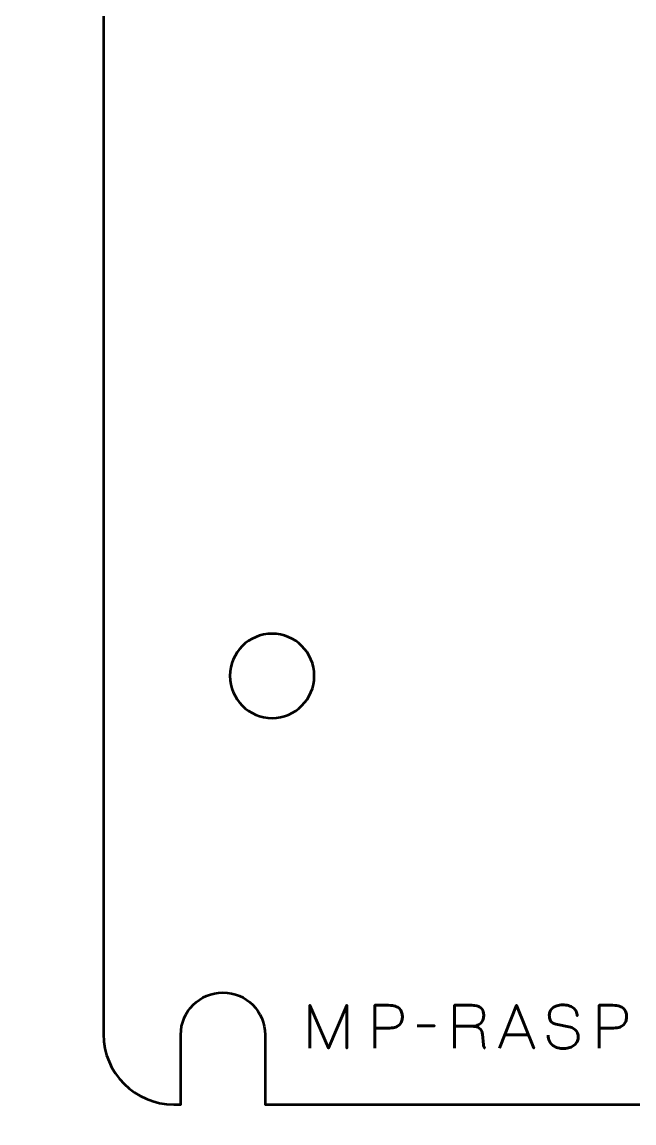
# Model space of a CAD drawing. Header units: centimetres. Extents: x -21 to 0, y -29.7 to 0.
# Drawn here: x -8.73 to -4.37, y -24.33 to -16.5 of the extents above; entities that cross this region are included whole.
import ezdxf

# ---------------------------------------------------------------- set-up
doc = ezdxf.new("R2010")
doc.units = ezdxf.units.CM
doc.header["$MEASUREMENT"] = 0
doc.layers.add('Layer 1', color=7, linetype='Continuous')

msp = doc.modelspace()

# ---------------------------------------------------------------- linework, layer by layer
at = {"layer": 'Layer 1', "color": 1, "lineweight": 53}
msp.add_open_spline([(-21.00003, -29.19995), (-21.00003, -29.19995), (-21.00003, -5.29992), (-21.00003, -5.29992), (-21.00003, -5.29992), (-21.00003, -5.21709), (-20.93286, -5.14992), (-20.85003, -5.14992), (-20.85003, -5.14992), (-20.7672, -5.14992), (-20.70003, -5.08275), (-20.70003, -4.99992), (-20.70003, -4.99992), (-20.70003, -4.91709), (-20.7672, -4.84992), (-20.85003, -4.84992), (-20.85003, -4.84992), (-20.93286, -4.84992), (-21.00003, -4.78275), (-21.00003, -4.69992), (-21.00003, -4.69992), (-21.00003, -4.61709), (-20.93286, -4.54992), (-20.85003, -4.54992), (-20.85003, -4.54992), (-20.7672, -4.54992), (-20.70003, -4.48275), (-20.70003, -4.39992), (-20.70003, -4.39992), (-20.70003, -4.31709), (-20.7672, -4.24992), (-20.85003, -4.24992), (-20.85003, -4.24992), (-20.93286, -4.24992), (-21.00003, -4.18275), (-21.00003, -4.09992), (-21.00003, -4.09992), (-21.00003, -4.01709), (-20.93286, -3.94992), (-20.85003, -3.94992), (-20.85003, -3.94992), (-20.7672, -3.94992), (-20.70003, -3.88275), (-20.70003, -3.79992), (-20.70003, -3.79992), (-20.70003, -3.71709), (-20.7672, -3.64992), (-20.85003, -3.64992), (-20.85003, -3.64992), (-20.93286, -3.64992), (-21.00003, -3.58275), (-21.00003, -3.49992), (-21.00003, -3.49992), (-21.00003, -3.41709), (-20.93286, -3.34992), (-20.85003, -3.34992), (-20.85003, -3.34992), (-20.7672, -3.34992), (-20.70003, -3.28275), (-20.70003, -3.19992), (-20.70003, -3.19992), (-20.70003, -3.11709), (-20.7672, -3.04992), (-20.85003, -3.04992), (-20.85003, -3.04992), (-20.93286, -3.04992), (-21.00003, -2.98275), (-21.00003, -2.89992), (-21.00003, -2.89992), (-21.00003, -2.81709), (-20.93286, -2.74992), (-20.85003, -2.74992), (-20.85003, -2.74992), (-20.7672, -2.74992), (-20.70003, -2.68275), (-20.70003, -2.59992), (-20.70003, -2.59992), (-20.70003, -2.51709), (-20.7672, -2.44992), (-20.85003, -2.44992), (-20.85003, -2.44992), (-20.93286, -2.44992), (-21.00003, -2.38275), (-21.00003, -2.29992), (-21.00003, -2.29992), (-21.00003, -2.21709), (-20.93286, -2.14992), (-20.85003, -2.14992), (-20.85003, -2.14992), (-20.7672, -2.14992), (-20.70003, -2.08275), (-20.70003, -1.99992), (-20.70003, -1.99992), (-20.70003, -1.91709), (-20.7672, -1.84992), (-20.85003, -1.84992), (-20.85003, -1.84992), (-20.93286, -1.84992), (-21.00003, -1.78275), (-21.00003, -1.69992), (-21.00003, -1.69992), (-21.00003, -1.61709), (-20.93286, -1.54992), (-20.85003, -1.54992), (-20.85003, -1.54992), (-20.7672, -1.54992), (-20.70003, -1.48275), (-20.70003, -1.39992), (-20.70003, -1.39992), (-20.70003, -1.31709), (-20.7672, -1.24992), (-20.85003, -1.24992), (-20.85003, -1.24992), (-20.93286, -1.24992), (-21.00003, -1.18275), (-21.00003, -1.09992), (-21.00003, -1.09992), (-21.00003, -1.09992), (-21.00003, -0.49992), (-21.00003, -0.49992), (-21.00003, -0.49992), (-21.00003, -0.22295), (-20.77694, 0.00004), (-20.49994, 0.00004), (-20.49994, 0.00004), (-20.49994, 0.00004), (-0.50008, 0.00004), (-0.50008, 0.00004), (-0.50008, 0.00004), (-0.22294, 0.00004), (0.00002, -0.22295), (0.00002, -0.49992), (0.00002, -0.49992), (0.00002, -0.49992), (0.00002, -29.19995), (0.00002, -29.19995), (0.00002, -29.19995), (0.00002, -29.47695), (-0.22294, -29.70004), (-0.50008, -29.70004), (-0.50008, -29.70004), (-0.50008, -29.70004), (-20.49994, -29.70004), (-20.49994, -29.70004), (-20.49994, -29.70004), (-20.77694, -29.70004), (-21.00003, -29.47695), (-21.00003, -29.19995)], degree=3, knots=[0, 0, 0, 0, 0.027027, 0.027027, 0.027027, 0.027027, 0.0540541, 0.0540541, 0.0540541, 0.0540541, 0.0810811, 0.0810811, 0.0810811, 0.0810811, 0.1081081, 0.1081081, 0.1081081, 0.1081081, 0.1351351, 0.1351351, 0.1351351, 0.1351351, 0.1621622, 0.1621622, 0.1621622, 0.1621622, 0.1891892, 0.1891892, 0.1891892, 0.1891892, 0.2162162, 0.2162162, 0.2162162, 0.2162162, 0.2432432, 0.2432432, 0.2432432, 0.2432432, 0.2702703, 0.2702703, 0.2702703, 0.2702703, 0.2972973, 0.2972973, 0.2972973, 0.2972973, 0.3243243, 0.3243243, 0.3243243, 0.3243243, 0.3513514, 0.3513514, 0.3513514, 0.3513514, 0.3783784, 0.3783784, 0.3783784, 0.3783784, 0.4054054, 0.4054054, 0.4054054, 0.4054054, 0.4324324, 0.4324324, 0.4324324, 0.4324324, 0.4594595, 0.4594595, 0.4594595, 0.4594595, 0.4864865, 0.4864865, 0.4864865, 0.4864865, 0.5135135, 0.5135135, 0.5135135, 0.5135135, 0.5405405, 0.5405405, 0.5405405, 0.5405405, 0.5675676, 0.5675676, 0.5675676, 0.5675676, 0.5945946, 0.5945946, 0.5945946, 0.5945946, 0.6216216, 0.6216216, 0.6216216, 0.6216216, 0.6486486, 0.6486486, 0.6486486, 0.6486486, 0.6756757, 0.6756757, 0.6756757, 0.6756757, 0.7027027, 0.7027027, 0.7027027, 0.7027027, 0.7297297, 0.7297297, 0.7297297, 0.7297297, 0.7567568, 0.7567568, 0.7567568, 0.7567568, 0.7837838, 0.7837838, 0.7837838, 0.7837838, 0.8108108, 0.8108108, 0.8108108, 0.8108108, 0.8378378, 0.8378378, 0.8378378, 0.8378378, 0.8648649, 0.8648649, 0.8648649, 0.8648649, 0.8918919, 0.8918919, 0.8918919, 0.8918919, 0.9189189, 0.9189189, 0.9189189, 0.9189189, 0.9459459, 0.9459459, 0.9459459, 0.9459459, 0.972973, 0.972973, 0.972973, 0.972973, 1, 1, 1, 1], dxfattribs=at)
at = {"layer": 'Layer 1', "color": 3, "lineweight": 53}
msp.add_open_spline([(-8.15, -15.60004), (-8.15, -15.60004), (-8.15, -13.39994), (-8.15, -13.39994), (-8.15, -13.39994), (-8.15, -13.12295), (-7.92691, -12.89999), (-7.64991, -12.89999), (-7.64991, -12.89999), (-7.64991, -12.89999), (-1.34994, -12.89999), (-1.34994, -12.89999), (-1.34994, -12.89999), (-1.07297, -12.89999), (-0.84998, -13.12295), (-0.84998, -13.39994), (-0.84998, -13.39994), (-0.84998, -13.39994), (-0.84998, -23.69991), (-0.84998, -23.69991), (-0.84998, -23.69991), (-0.84998, -23.97691), (-1.07297, -24.20001), (-1.34994, -24.20001), (-1.34994, -24.20001), (-1.34994, -24.20001), (-1.39997, -24.20001), (-1.39997, -24.20001), (-1.39997, -24.20001), (-1.39997, -24.20001), (-1.39997, -23.69634), (-1.39997, -23.69634), (-1.39997, -23.69634), (-1.39997, -23.53069), (-1.53432, -23.39634), (-1.69998, -23.39634), (-1.69998, -23.39634), (-1.86563, -23.39634), (-1.99997, -23.53069), (-1.99997, -23.69634), (-1.99997, -23.69634), (-1.99997, -23.69634), (-1.99997, -24.20001), (-1.99997, -24.20001), (-1.99997, -24.20001), (-1.99997, -24.20001), (-7.00001, -24.20001), (-7.00001, -24.20001), (-7.00001, -24.20001), (-7.00001, -24.20001), (-7.00001, -23.70382), (-7.00001, -23.70382), (-7.00001, -23.70382), (-7.00001, -23.53817), (-7.13436, -23.40382), (-7.30002, -23.40382), (-7.30002, -23.40382), (-7.46567, -23.40382), (-7.60001, -23.53817), (-7.60001, -23.70382), (-7.60001, -23.70382), (-7.60001, -23.70382), (-7.60001, -24.20001), (-7.60001, -24.20001), (-7.60001, -24.20001), (-7.60001, -24.20001), (-7.64991, -24.20001), (-7.64991, -24.20001), (-7.64991, -24.20001), (-7.92691, -24.20001), (-8.15, -23.97691), (-8.15, -23.69991), (-8.15, -23.69991), (-8.15, -23.69991), (-8.15, -17.00004), (-8.15, -17.00004), (-8.15, -17.00004), (-8.15, -17.00004), (-8.15, -15.60004), (-8.15, -15.60004)], degree=3, knots=[0, 0, 0, 0, 0.05, 0.05, 0.05, 0.05, 0.1, 0.1, 0.1, 0.1, 0.15, 0.15, 0.15, 0.15, 0.2, 0.2, 0.2, 0.2, 0.25, 0.25, 0.25, 0.25, 0.3, 0.3, 0.3, 0.3, 0.35, 0.35, 0.35, 0.35, 0.4, 0.4, 0.4, 0.4, 0.45, 0.45, 0.45, 0.45, 0.5, 0.5, 0.5, 0.5, 0.55, 0.55, 0.55, 0.55, 0.6, 0.6, 0.6, 0.6, 0.65, 0.65, 0.65, 0.65, 0.7, 0.7, 0.7, 0.7, 0.75, 0.75, 0.75, 0.75, 0.8, 0.8, 0.8, 0.8, 0.85, 0.85, 0.85, 0.85, 0.9, 0.9, 0.9, 0.9, 0.95, 0.95, 0.95, 0.95, 1, 1, 1, 1], dxfattribs=at)
at = {"layer": 'Layer 1', "lineweight": 53}
msp.add_open_spline([(-6.64999, -21.15), (-6.64999, -21.31566), (-6.78433, -21.45), (-6.94999, -21.45), (-6.94999, -21.45), (-7.11565, -21.45), (-7.24999, -21.31566), (-7.24999, -21.15), (-7.24999, -21.15), (-7.24999, -20.98434), (-7.11565, -20.85), (-6.94999, -20.85), (-6.94999, -20.85), (-6.78433, -20.85), (-6.64999, -20.98434), (-6.64999, -21.15)], degree=3, knots=[0, 0, 0, 0, 0.25, 0.25, 0.25, 0.25, 0.5, 0.5, 0.5, 0.5, 0.75, 0.75, 0.75, 0.75, 1, 1, 1, 1], dxfattribs=at)
at = {"layer": 'Layer 1', "color": 5, "lineweight": 53}
for points, knots in [([(-6.68098, -23.79968), (-6.68098, -23.79968), (-6.68098, -23.49446), (-6.68098, -23.49446), (-6.68098, -23.49446), (-6.68098, -23.49446), (-6.54975, -23.79968), (-6.54975, -23.79968), (-6.54975, -23.79968), (-6.54975, -23.79968), (-6.41809, -23.49446), (-6.41809, -23.49446), (-6.41809, -23.49446), (-6.41809, -23.49446), (-6.41809, -23.79968), (-6.41809, -23.79968), (-6.41809, -23.79968), (-6.41809, -23.79968), (-6.41809, -23.49446), (-6.41809, -23.49446), (-6.41809, -23.49446), (-6.41809, -23.49446), (-6.54975, -23.79968), (-6.54975, -23.79968), (-6.54975, -23.79968), (-6.54975, -23.79968), (-6.68098, -23.49446), (-6.68098, -23.49446), (-6.68098, -23.49446), (-6.68098, -23.49446), (-6.68098, -23.79968), (-6.68098, -23.79968)], [0, 0, 0, 0, 0.125, 0.125, 0.125, 0.125, 0.25, 0.25, 0.25, 0.25, 0.375, 0.375, 0.375, 0.375, 0.5, 0.5, 0.5, 0.5, 0.625, 0.625, 0.625, 0.625, 0.75, 0.75, 0.75, 0.75, 0.875, 0.875, 0.875, 0.875, 1, 1, 1, 1]), ([(-6.21828, -23.79968), (-6.21828, -23.79968), (-6.21828, -23.49446), (-6.21828, -23.49446), (-6.21828, -23.49446), (-6.21828, -23.49446), (-6.12091, -23.49446), (-6.12091, -23.49446), (-6.12091, -23.49446), (-6.10144, -23.49453), (-6.08543, -23.49672), (-6.0728, -23.50095), (-6.0728, -23.50095), (-6.06024, -23.50511), (-6.05036, -23.5109), (-6.04323, -23.51824), (-6.04323, -23.51824), (-6.03611, -23.5255), (-6.03103, -23.53383), (-6.02792, -23.54321), (-6.02792, -23.54321), (-6.02489, -23.5526), (-6.02313, -23.5624), (-6.0227, -23.57278), (-6.0227, -23.57278), (-6.02221, -23.58315), (-6.02341, -23.59331), (-6.02623, -23.60318), (-6.02623, -23.60318), (-6.02912, -23.61306), (-6.03399, -23.62202), (-6.04098, -23.63007), (-6.04098, -23.63007), (-6.04789, -23.63811), (-6.05727, -23.64453), (-6.06906, -23.64926), (-6.06906, -23.64926), (-6.08084, -23.65405), (-6.09544, -23.65645), (-6.11287, -23.65659), (-6.11287, -23.65659), (-6.11287, -23.65659), (-6.21828, -23.65659), (-6.21828, -23.65659), (-6.21828, -23.65659), (-6.21828, -23.65659), (-6.11287, -23.65659), (-6.11287, -23.65659), (-6.11287, -23.65659), (-6.0958, -23.65645), (-6.08133, -23.65405), (-6.06962, -23.64926), (-6.06962, -23.64926), (-6.05784, -23.64453), (-6.04845, -23.63811), (-6.0414, -23.63007), (-6.0414, -23.63007), (-6.03441, -23.62202), (-6.0294, -23.61306), (-6.02644, -23.60318), (-6.02644, -23.60318), (-6.02348, -23.59331), (-6.02221, -23.58315), (-6.0227, -23.57278), (-6.0227, -23.57278), (-6.02313, -23.5624), (-6.02489, -23.5526), (-6.02806, -23.54321), (-6.02806, -23.54321), (-6.03117, -23.53383), (-6.03639, -23.5255), (-6.04352, -23.51824), (-6.04352, -23.51824), (-6.05071, -23.5109), (-6.06059, -23.50511), (-6.07315, -23.50095), (-6.07315, -23.50095), (-6.08578, -23.49672), (-6.10165, -23.49453), (-6.12091, -23.49446), (-6.12091, -23.49446), (-6.12091, -23.49446), (-6.21828, -23.49446), (-6.21828, -23.49446), (-6.21828, -23.49446), (-6.21828, -23.49446), (-6.21828, -23.79968), (-6.21828, -23.79968)], [0, 0, 0, 0, 0.0454545, 0.0454545, 0.0454545, 0.0454545, 0.0909091, 0.0909091, 0.0909091, 0.0909091, 0.1363636, 0.1363636, 0.1363636, 0.1363636, 0.1818182, 0.1818182, 0.1818182, 0.1818182, 0.2272727, 0.2272727, 0.2272727, 0.2272727, 0.2727273, 0.2727273, 0.2727273, 0.2727273, 0.3181818, 0.3181818, 0.3181818, 0.3181818, 0.3636364, 0.3636364, 0.3636364, 0.3636364, 0.4090909, 0.4090909, 0.4090909, 0.4090909, 0.4545455, 0.4545455, 0.4545455, 0.4545455, 0.5, 0.5, 0.5, 0.5, 0.5454545, 0.5454545, 0.5454545, 0.5454545, 0.5909091, 0.5909091, 0.5909091, 0.5909091, 0.6363636, 0.6363636, 0.6363636, 0.6363636, 0.6818182, 0.6818182, 0.6818182, 0.6818182, 0.7272727, 0.7272727, 0.7272727, 0.7272727, 0.7727273, 0.7727273, 0.7727273, 0.7727273, 0.8181818, 0.8181818, 0.8181818, 0.8181818, 0.8636364, 0.8636364, 0.8636364, 0.8636364, 0.9090909, 0.9090909, 0.9090909, 0.9090909, 0.9545455, 0.9545455, 0.9545455, 0.9545455, 1, 1, 1, 1]), ([(-5.65187, -23.79968), (-5.65187, -23.79968), (-5.65187, -23.49446), (-5.65187, -23.49446), (-5.65187, -23.49446), (-5.65187, -23.49446), (-5.54053, -23.49446), (-5.54053, -23.49446), (-5.54053, -23.49446), (-5.52501, -23.49446), (-5.51175, -23.49552), (-5.50081, -23.49756), (-5.50081, -23.49756), (-5.48981, -23.49961), (-5.4807, -23.50257), (-5.47351, -23.50645), (-5.47351, -23.50645), (-5.46631, -23.51033), (-5.46067, -23.51506), (-5.4565, -23.52063), (-5.4565, -23.52063), (-5.45227, -23.52614), (-5.44931, -23.53242), (-5.4474, -23.5394), (-5.4474, -23.5394), (-5.4455, -23.54639), (-5.44437, -23.55394), (-5.44402, -23.56219), (-5.44402, -23.56219), (-5.44352, -23.57256), (-5.44465, -23.58258), (-5.44733, -23.59225), (-5.44733, -23.59225), (-5.45008, -23.60198), (-5.45481, -23.61066), (-5.46151, -23.61842), (-5.46151, -23.61842), (-5.46829, -23.62619), (-5.47739, -23.63232), (-5.48896, -23.63691), (-5.48896, -23.63691), (-5.50053, -23.64143), (-5.51485, -23.64382), (-5.53207, -23.64389), (-5.53207, -23.64389), (-5.53207, -23.64389), (-5.65187, -23.64389), (-5.65187, -23.64389), (-5.65187, -23.64389), (-5.65187, -23.64389), (-5.53207, -23.64389), (-5.53207, -23.64389), (-5.53207, -23.64389), (-5.51521, -23.64382), (-5.50102, -23.64143), (-5.48952, -23.63691), (-5.48952, -23.63691), (-5.47802, -23.63232), (-5.46885, -23.62619), (-5.46201, -23.61842), (-5.46201, -23.61842), (-5.45516, -23.61066), (-5.45037, -23.60198), (-5.44754, -23.59225), (-5.44754, -23.59225), (-5.44472, -23.58258), (-5.44352, -23.57256), (-5.44402, -23.56219), (-5.44402, -23.56219), (-5.44444, -23.55189), (-5.4462, -23.54258), (-5.44931, -23.53425), (-5.44931, -23.53425), (-5.45234, -23.526), (-5.45742, -23.51887), (-5.46448, -23.51294), (-5.46448, -23.51294), (-5.47153, -23.50702), (-5.48127, -23.50243), (-5.49362, -23.49926), (-5.49362, -23.49926), (-5.50596, -23.49608), (-5.52163, -23.49446), (-5.54053, -23.49446), (-5.54053, -23.49446), (-5.54053, -23.49446), (-5.65187, -23.49446), (-5.65187, -23.49446), (-5.65187, -23.49446), (-5.65187, -23.49446), (-5.65187, -23.79968), (-5.65187, -23.79968)], [0, 0, 0, 0, 0.0434783, 0.0434783, 0.0434783, 0.0434783, 0.0869565, 0.0869565, 0.0869565, 0.0869565, 0.1304348, 0.1304348, 0.1304348, 0.1304348, 0.173913, 0.173913, 0.173913, 0.173913, 0.2173913, 0.2173913, 0.2173913, 0.2173913, 0.2608696, 0.2608696, 0.2608696, 0.2608696, 0.3043478, 0.3043478, 0.3043478, 0.3043478, 0.3478261, 0.3478261, 0.3478261, 0.3478261, 0.3913043, 0.3913043, 0.3913043, 0.3913043, 0.4347826, 0.4347826, 0.4347826, 0.4347826, 0.4782609, 0.4782609, 0.4782609, 0.4782609, 0.5217391, 0.5217391, 0.5217391, 0.5217391, 0.5652174, 0.5652174, 0.5652174, 0.5652174, 0.6086957, 0.6086957, 0.6086957, 0.6086957, 0.6521739, 0.6521739, 0.6521739, 0.6521739, 0.6956522, 0.6956522, 0.6956522, 0.6956522, 0.7391304, 0.7391304, 0.7391304, 0.7391304, 0.7826087, 0.7826087, 0.7826087, 0.7826087, 0.826087, 0.826087, 0.826087, 0.826087, 0.8695652, 0.8695652, 0.8695652, 0.8695652, 0.9130435, 0.9130435, 0.9130435, 0.9130435, 0.9565217, 0.9565217, 0.9565217, 0.9565217, 1, 1, 1, 1]), ([(-5.33056, -23.79968), (-5.33056, -23.79968), (-5.20949, -23.49446), (-5.20949, -23.49446), (-5.20949, -23.49446), (-5.20949, -23.49446), (-5.08799, -23.79968), (-5.08799, -23.79968), (-5.08799, -23.79968), (-5.08799, -23.79968), (-5.20949, -23.49446), (-5.20949, -23.49446), (-5.20949, -23.49446), (-5.20949, -23.49446), (-5.33056, -23.79968), (-5.33056, -23.79968)], [0, 0, 0, 0, 0.25, 0.25, 0.25, 0.25, 0.5, 0.5, 0.5, 0.5, 0.75, 0.75, 0.75, 0.75, 1, 1, 1, 1]), ([(-4.9847, -23.70739), (-4.98456, -23.72426), (-4.9816, -23.73872), (-4.97567, -23.75079), (-4.97567, -23.75079), (-4.96981, -23.76278), (-4.96163, -23.77259), (-4.95133, -23.78021), (-4.95133, -23.78021), (-4.94096, -23.78776), (-4.92903, -23.79333), (-4.91556, -23.79693), (-4.91556, -23.79693), (-4.90215, -23.80046), (-4.88776, -23.80222), (-4.87252, -23.80222), (-4.87252, -23.80222), (-4.85714, -23.80215), (-4.84331, -23.79989), (-4.83096, -23.79559), (-4.83096, -23.79559), (-4.81868, -23.79128), (-4.80817, -23.7855), (-4.79935, -23.77823), (-4.79935, -23.77823), (-4.7906, -23.77096), (-4.78383, -23.76285), (-4.77903, -23.75382), (-4.77903, -23.75382), (-4.77423, -23.74479), (-4.77169, -23.73555), (-4.77134, -23.72602), (-4.77134, -23.72602), (-4.77092, -23.71353), (-4.77275, -23.7021), (-4.77677, -23.6918), (-4.77677, -23.6918), (-4.7808, -23.6815), (-4.78701, -23.67289), (-4.7954, -23.66584), (-4.7954, -23.66584), (-4.80373, -23.65878), (-4.81424, -23.65384), (-4.8268, -23.65109), (-4.8268, -23.65109), (-4.8268, -23.65109), (-4.93051, -23.62865), (-4.93051, -23.62865), (-4.93051, -23.62865), (-4.94025, -23.62661), (-4.94865, -23.62315), (-4.95556, -23.61835), (-4.95556, -23.61835), (-4.96248, -23.61349), (-4.96784, -23.60678), (-4.97151, -23.59817), (-4.97151, -23.59817), (-4.97518, -23.58964), (-4.97708, -23.57877), (-4.97708, -23.56558), (-4.97708, -23.56558), (-4.97708, -23.55556), (-4.97503, -23.54611), (-4.97087, -23.53722), (-4.97087, -23.53722), (-4.96678, -23.52833), (-4.96071, -23.52049), (-4.95274, -23.51358), (-4.95274, -23.51358), (-4.94477, -23.50674), (-4.93489, -23.50137), (-4.92318, -23.49749), (-4.92318, -23.49749), (-4.91139, -23.49354), (-4.89792, -23.49157), (-4.88268, -23.4915), (-4.88268, -23.4915), (-4.86737, -23.4915), (-4.85333, -23.49326), (-4.84049, -23.49679), (-4.84049, -23.49679), (-4.82772, -23.50032), (-4.81664, -23.5054), (-4.80733, -23.51217), (-4.80733, -23.51217), (-4.79801, -23.51894), (-4.79082, -23.52727), (-4.78588, -23.537), (-4.78588, -23.537), (-4.78094, -23.54681), (-4.77861, -23.55803), (-4.77896, -23.57066), (-4.77896, -23.57066), (-4.77861, -23.55803), (-4.78094, -23.54681), (-4.78588, -23.537), (-4.78588, -23.537), (-4.79082, -23.52727), (-4.79801, -23.51894), (-4.80733, -23.51217), (-4.80733, -23.51217), (-4.81664, -23.5054), (-4.82772, -23.50032), (-4.84049, -23.49679), (-4.84049, -23.49679), (-4.85333, -23.49326), (-4.86737, -23.4915), (-4.88268, -23.4915), (-4.88268, -23.4915), (-4.89792, -23.49157), (-4.91139, -23.49354), (-4.92318, -23.49749), (-4.92318, -23.49749), (-4.93489, -23.50137), (-4.94477, -23.50674), (-4.95274, -23.51358), (-4.95274, -23.51358), (-4.96071, -23.52049), (-4.96678, -23.52833), (-4.97087, -23.53722), (-4.97087, -23.53722), (-4.97503, -23.54611), (-4.97708, -23.55556), (-4.97708, -23.56558), (-4.97708, -23.56558), (-4.97708, -23.57877), (-4.97525, -23.58964), (-4.97172, -23.5981), (-4.97172, -23.5981), (-4.96812, -23.60664), (-4.96283, -23.61327), (-4.95591, -23.61814), (-4.95591, -23.61814), (-4.949, -23.62294), (-4.94053, -23.62647), (-4.93051, -23.62865), (-4.93051, -23.62865), (-4.93051, -23.62865), (-4.8268, -23.65109), (-4.8268, -23.65109), (-4.8268, -23.65109), (-4.81396, -23.65384), (-4.80337, -23.65878), (-4.79505, -23.66584), (-4.79505, -23.66584), (-4.78665, -23.67289), (-4.78051, -23.6815), (-4.77656, -23.6918), (-4.77656, -23.6918), (-4.77268, -23.7021), (-4.77092, -23.71353), (-4.77134, -23.72602), (-4.77134, -23.72602), (-4.77169, -23.73555), (-4.77423, -23.74479), (-4.77903, -23.75382), (-4.77903, -23.75382), (-4.78383, -23.76285), (-4.7906, -23.77096), (-4.79935, -23.77823), (-4.79935, -23.77823), (-4.80817, -23.7855), (-4.81868, -23.79128), (-4.83096, -23.79559), (-4.83096, -23.79559), (-4.84331, -23.79989), (-4.85714, -23.80215), (-4.87252, -23.80222), (-4.87252, -23.80222), (-4.88776, -23.80222), (-4.90215, -23.80046), (-4.91556, -23.79693), (-4.91556, -23.79693), (-4.92903, -23.79333), (-4.94096, -23.78776), (-4.95133, -23.78021), (-4.95133, -23.78021), (-4.96163, -23.77259), (-4.96981, -23.76278), (-4.97567, -23.75079), (-4.97567, -23.75079), (-4.9816, -23.73872), (-4.98456, -23.72426), (-4.9847, -23.70739)], [0, 0, 0, 0, 0.0217391, 0.0217391, 0.0217391, 0.0217391, 0.0434783, 0.0434783, 0.0434783, 0.0434783, 0.0652174, 0.0652174, 0.0652174, 0.0652174, 0.0869565, 0.0869565, 0.0869565, 0.0869565, 0.1086957, 0.1086957, 0.1086957, 0.1086957, 0.1304348, 0.1304348, 0.1304348, 0.1304348, 0.1521739, 0.1521739, 0.1521739, 0.1521739, 0.173913, 0.173913, 0.173913, 0.173913, 0.1956522, 0.1956522, 0.1956522, 0.1956522, 0.2173913, 0.2173913, 0.2173913, 0.2173913, 0.2391304, 0.2391304, 0.2391304, 0.2391304, 0.2608696, 0.2608696, 0.2608696, 0.2608696, 0.2826087, 0.2826087, 0.2826087, 0.2826087, 0.3043478, 0.3043478, 0.3043478, 0.3043478, 0.326087, 0.326087, 0.326087, 0.326087, 0.3478261, 0.3478261, 0.3478261, 0.3478261, 0.3695652, 0.3695652, 0.3695652, 0.3695652, 0.3913043, 0.3913043, 0.3913043, 0.3913043, 0.4130435, 0.4130435, 0.4130435, 0.4130435, 0.4347826, 0.4347826, 0.4347826, 0.4347826, 0.4565217, 0.4565217, 0.4565217, 0.4565217, 0.4782609, 0.4782609, 0.4782609, 0.4782609, 0.5, 0.5, 0.5, 0.5, 0.5217391, 0.5217391, 0.5217391, 0.5217391, 0.5434783, 0.5434783, 0.5434783, 0.5434783, 0.5652174, 0.5652174, 0.5652174, 0.5652174, 0.5869565, 0.5869565, 0.5869565, 0.5869565, 0.6086957, 0.6086957, 0.6086957, 0.6086957, 0.6304348, 0.6304348, 0.6304348, 0.6304348, 0.6521739, 0.6521739, 0.6521739, 0.6521739, 0.673913, 0.673913, 0.673913, 0.673913, 0.6956522, 0.6956522, 0.6956522, 0.6956522, 0.7173913, 0.7173913, 0.7173913, 0.7173913, 0.7391304, 0.7391304, 0.7391304, 0.7391304, 0.7608696, 0.7608696, 0.7608696, 0.7608696, 0.7826087, 0.7826087, 0.7826087, 0.7826087, 0.8043478, 0.8043478, 0.8043478, 0.8043478, 0.826087, 0.826087, 0.826087, 0.826087, 0.8478261, 0.8478261, 0.8478261, 0.8478261, 0.8695652, 0.8695652, 0.8695652, 0.8695652, 0.8913043, 0.8913043, 0.8913043, 0.8913043, 0.9130435, 0.9130435, 0.9130435, 0.9130435, 0.9347826, 0.9347826, 0.9347826, 0.9347826, 0.9565217, 0.9565217, 0.9565217, 0.9565217, 0.9782609, 0.9782609, 0.9782609, 0.9782609, 1, 1, 1, 1]), ([(-4.62275, -23.79968), (-4.62275, -23.79968), (-4.62275, -23.49446), (-4.62275, -23.49446), (-4.62275, -23.49446), (-4.62275, -23.49446), (-4.52538, -23.49446), (-4.52538, -23.49446), (-4.52538, -23.49446), (-4.50591, -23.49453), (-4.4899, -23.49672), (-4.47727, -23.50095), (-4.47727, -23.50095), (-4.46471, -23.50511), (-4.45483, -23.5109), (-4.4477, -23.51824), (-4.4477, -23.51824), (-4.44058, -23.5255), (-4.4355, -23.53383), (-4.43239, -23.54321), (-4.43239, -23.54321), (-4.42936, -23.5526), (-4.4276, -23.5624), (-4.42717, -23.57278), (-4.42717, -23.57278), (-4.42668, -23.58315), (-4.42788, -23.59331), (-4.4307, -23.60318), (-4.4307, -23.60318), (-4.43359, -23.61306), (-4.43846, -23.62202), (-4.44545, -23.63007), (-4.44545, -23.63007), (-4.45236, -23.63811), (-4.46174, -23.64453), (-4.47353, -23.64926), (-4.47353, -23.64926), (-4.48531, -23.65405), (-4.49991, -23.65645), (-4.51734, -23.65659), (-4.51734, -23.65659), (-4.51734, -23.65659), (-4.62275, -23.65659), (-4.62275, -23.65659), (-4.62275, -23.65659), (-4.62275, -23.65659), (-4.51734, -23.65659), (-4.51734, -23.65659), (-4.51734, -23.65659), (-4.50027, -23.65645), (-4.4858, -23.65405), (-4.47409, -23.64926), (-4.47409, -23.64926), (-4.46231, -23.64453), (-4.45292, -23.63811), (-4.44587, -23.63007), (-4.44587, -23.63007), (-4.43888, -23.62202), (-4.43387, -23.61306), (-4.43091, -23.60318), (-4.43091, -23.60318), (-4.42795, -23.59331), (-4.42668, -23.58315), (-4.42717, -23.57278), (-4.42717, -23.57278), (-4.4276, -23.5624), (-4.42936, -23.5526), (-4.43253, -23.54321), (-4.43253, -23.54321), (-4.43564, -23.53383), (-4.44086, -23.5255), (-4.44799, -23.51824), (-4.44799, -23.51824), (-4.45518, -23.5109), (-4.46506, -23.50511), (-4.47762, -23.50095), (-4.47762, -23.50095), (-4.49025, -23.49672), (-4.50612, -23.49453), (-4.52538, -23.49446), (-4.52538, -23.49446), (-4.52538, -23.49446), (-4.62275, -23.49446), (-4.62275, -23.49446), (-4.62275, -23.49446), (-4.62275, -23.49446), (-4.62275, -23.79968), (-4.62275, -23.79968)], [0, 0, 0, 0, 0.0454545, 0.0454545, 0.0454545, 0.0454545, 0.0909091, 0.0909091, 0.0909091, 0.0909091, 0.1363636, 0.1363636, 0.1363636, 0.1363636, 0.1818182, 0.1818182, 0.1818182, 0.1818182, 0.2272727, 0.2272727, 0.2272727, 0.2272727, 0.2727273, 0.2727273, 0.2727273, 0.2727273, 0.3181818, 0.3181818, 0.3181818, 0.3181818, 0.3636364, 0.3636364, 0.3636364, 0.3636364, 0.4090909, 0.4090909, 0.4090909, 0.4090909, 0.4545455, 0.4545455, 0.4545455, 0.4545455, 0.5, 0.5, 0.5, 0.5, 0.5454545, 0.5454545, 0.5454545, 0.5454545, 0.5909091, 0.5909091, 0.5909091, 0.5909091, 0.6363636, 0.6363636, 0.6363636, 0.6363636, 0.6818182, 0.6818182, 0.6818182, 0.6818182, 0.7272727, 0.7272727, 0.7272727, 0.7272727, 0.7727273, 0.7727273, 0.7727273, 0.7727273, 0.8181818, 0.8181818, 0.8181818, 0.8181818, 0.8636364, 0.8636364, 0.8636364, 0.8636364, 0.9090909, 0.9090909, 0.9090909, 0.9090909, 0.9545455, 0.9545455, 0.9545455, 0.9545455, 1, 1, 1, 1]), ([(-5.91772, -23.64008), (-5.91772, -23.64008), (-5.79453, -23.64008), (-5.79453, -23.64008), (-5.79453, -23.64008), (-5.79453, -23.64008), (-5.91772, -23.64008), (-5.91772, -23.64008)], [0, 0, 0, 0, 0.5, 0.5, 0.5, 0.5, 1, 1, 1, 1]), ([(-5.4347, -23.79968), (-5.43752, -23.79763), (-5.43964, -23.79516), (-5.44119, -23.79227), (-5.44119, -23.79227), (-5.44275, -23.78938), (-5.4438, -23.78649), (-5.44444, -23.78366), (-5.44444, -23.78366), (-5.445, -23.78091), (-5.44529, -23.77858), (-5.44529, -23.77682), (-5.44529, -23.77682), (-5.44529, -23.77682), (-5.45291, -23.69977), (-5.45291, -23.69977), (-5.45291, -23.69977), (-5.45375, -23.6887), (-5.457, -23.67896), (-5.46257, -23.67063), (-5.46257, -23.67063), (-5.46822, -23.66224), (-5.47626, -23.65575), (-5.48684, -23.65102), (-5.48684, -23.65102), (-5.49736, -23.64636), (-5.51048, -23.64397), (-5.52614, -23.64389), (-5.52614, -23.64389), (-5.51048, -23.64397), (-5.49736, -23.64636), (-5.48684, -23.65102), (-5.48684, -23.65102), (-5.47626, -23.65575), (-5.46822, -23.66224), (-5.46257, -23.67063), (-5.46257, -23.67063), (-5.457, -23.67896), (-5.45375, -23.6887), (-5.45291, -23.69977), (-5.45291, -23.69977), (-5.45291, -23.69977), (-5.44529, -23.77682), (-5.44529, -23.77682), (-5.44529, -23.77682), (-5.44529, -23.77858), (-5.445, -23.78091), (-5.44444, -23.78366), (-5.44444, -23.78366), (-5.4438, -23.78649), (-5.44275, -23.78938), (-5.44119, -23.79227), (-5.44119, -23.79227), (-5.43964, -23.79516), (-5.43752, -23.79763), (-5.4347, -23.79968)], [0, 0, 0, 0, 0.0714286, 0.0714286, 0.0714286, 0.0714286, 0.1428571, 0.1428571, 0.1428571, 0.1428571, 0.2142857, 0.2142857, 0.2142857, 0.2142857, 0.2857143, 0.2857143, 0.2857143, 0.2857143, 0.3571429, 0.3571429, 0.3571429, 0.3571429, 0.4285714, 0.4285714, 0.4285714, 0.4285714, 0.5, 0.5, 0.5, 0.5, 0.5714286, 0.5714286, 0.5714286, 0.5714286, 0.6428571, 0.6428571, 0.6428571, 0.6428571, 0.7142857, 0.7142857, 0.7142857, 0.7142857, 0.7857143, 0.7857143, 0.7857143, 0.7857143, 0.8571429, 0.8571429, 0.8571429, 0.8571429, 0.9285714, 0.9285714, 0.9285714, 0.9285714, 1, 1, 1, 1]), ([(-5.29246, -23.70358), (-5.29246, -23.70358), (-5.12652, -23.70358), (-5.12652, -23.70358), (-5.12652, -23.70358), (-5.12652, -23.70358), (-5.29246, -23.70358), (-5.29246, -23.70358)], [0, 0, 0, 0, 0.5, 0.5, 0.5, 0.5, 1, 1, 1, 1])]:
    msp.add_open_spline(points, degree=3, knots=knots, dxfattribs=at)

doc.saveas('drawing.dxf')
